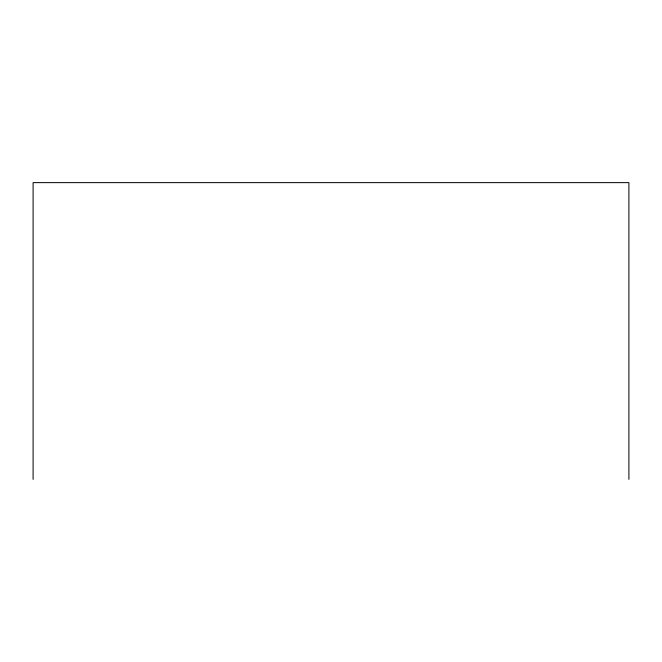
<?xml version="1.0" encoding="UTF-8"?>
<svg xmlns="http://www.w3.org/2000/svg" width="662" height="662" viewBox="0 0 662 662"><rect width="100%" height="100%" fill="white"/><g stroke="black" fill="none" stroke-linecap="round" stroke-linejoin="round"><path stroke-width="0.99" d="M628.9 479.371L628.9 182.629L33.1 182.629L33.1 479.371"/></g></svg>
